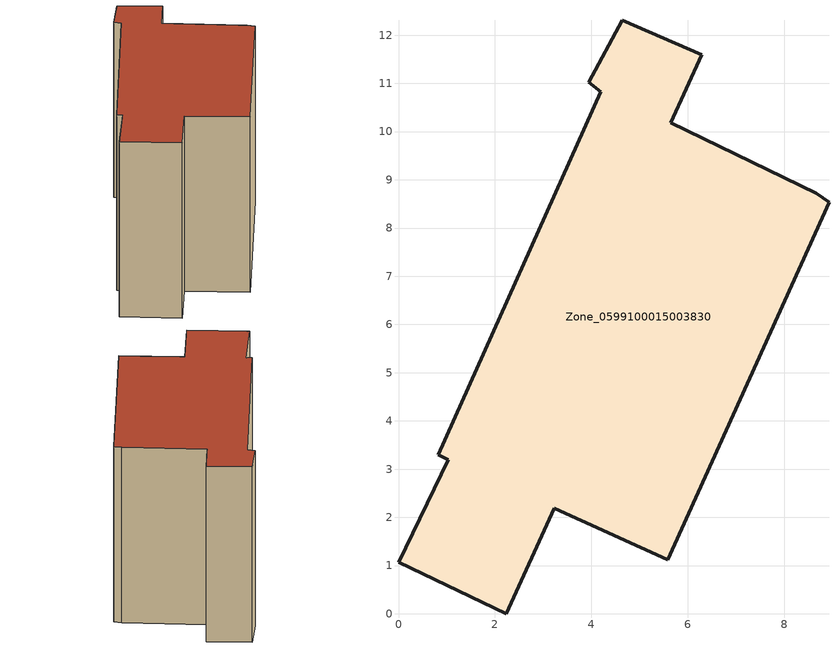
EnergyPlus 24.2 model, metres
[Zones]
Zone_0599100015003830
 floor ground (C_G): 8.93,8.53 5.58,1.12 3.23,2.19 2.23,0 0,1.07 1.03,3.2 0.82,3.29 4.19,10.82 3.95,11.02 4.64,12.31 6.29,11.59 5.65,10.18 8.66,8.72 z0.92
 wall outside (C_F): 5.65,10.18 6.29,11.59 4.64,12.31 3.95,11.02 4.19,10.82 0.82,3.29 1.03,3.2 0,1.07 2.23,0 3.23,2.19 5.58,1.12 8.93,8.53 8.66,8.72 5.65,10.18 z0.92:8.54
 roof outside (C_R): 5.58,1.12 8.93,8.53 8.66,8.72 5.65,10.18 6.29,11.59 4.64,12.31 3.95,11.02 4.19,10.82 0.82,3.29 1.03,3.2 0,1.07 2.23,0 3.23,2.19 z8.54
[BUILDING]
Pand.0599100015003830: North Axis=0; Terrain=City; Loads Convergence Tolerance Value=0.04; Temperature Convergence Tolerance Value=0.4; Solar Distribution=FullExterior; Maximum Number of Warmup Days=25; Minimum Number of Warmup Days=1
[Site:Location]
Rotterdam.The.Hague.AP_ZH_NLD Design_Conditions: Latitude=51.96; Longitude=4.45; Time Zone=1; Elevation=-4.5
[SITE:GROUNDTEMPERATURE:BUILDINGSURFACE]
18, 18, 18, 18, 18, 18, 18, 18, 18, 18, 18, 18
[MATERIAL] Thermal Absorptance=0.9; Solar Absorptance=0.7; Visible Absorptance=0.7
Name | Roughness | Thickness | Conductivity | Density | Specific Heat
G.TI.1965-1974 | MediumSmooth | 0.15 | 0.882353 | 540 | 1210
F.TI.1965-1974 | Rough | 0.3 | 0.697674 | 1920 | 840
R.TI.1965-1974 | MediumRough | 0.2 | 0.232558 | 1500 | 1000
[CONSTRUCTION]
C_G: G.TI.1965-1974
C_F: F.TI.1965-1974
C_R: R.TI.1965-1974
[ZONE]
Zone_0599100015003830: Type=1; Multiplier=1; Ceiling Height=Autocalculate; Volume=Autocalculate; Floor Area=autocalculate; Part of Total Floor Area=Yes
[ZONEINFILTRATION:DESIGNFLOWRATE]
Infil_Zone_0599100015003830: Zone or ZoneList or Space or SpaceList=Zone_0599100015003830; Schedule=AlwaysOn; Design Flow Rate Calculation Method=Flow/Area; Flow Rate per Floor Area=0.003; Constant Term Coefficient=1; Temperature Term Coefficient=0; Velocity Term Coefficient=0; Velocity Squared Term Coefficient=0
[HVACTEMPLATE:ZONE:IDEALLOADSAIRSYSTEM]
Zone_0599100015003830: Maximum Heating Supply Air Temperature=50; Minimum Cooling Supply Air Temperature=13; Maximum Heating Supply Air Humidity Ratio=0.0156; Minimum Cooling Supply Air Humidity Ratio=0.0077; Heating Limit=NoLimit; Cooling Limit=NoLimit; Dehumidification Control Type=ConstantSensibleHeatRatio; Cooling Sensible Heat Ratio=0.7; Dehumidification Setpoint=60; Humidification Control Type=None; Humidification Setpoint=30; Outdoor Air Method=None; Outdoor Air Flow Rate per Person=0.00944; Outdoor Air Flow Rate per Zone Floor Area=0; Outdoor Air Flow Rate per Zone=0; Demand Controlled Ventilation Type=None; Outdoor Air Economizer Type=NoEconomizer; Heat Recovery Type=None; Sensible Heat Recovery Effectiveness=0.7; Latent Heat Recovery Effectiveness=0.65
[ZONECONTROL:THERMOSTAT]
ThermostatControl_Zone_0599100015003830: Zone or ZoneList=Zone_0599100015003830; Control Type Schedule=DualSetpointControlType; Control 1=Thermostat_Zone_0599100015003830; Temperature Difference Between Cutout And Setpoint=0
[THERMOSTATSETPOINT:DUALSETPOINT]
Thermostat_Zone_0599100015003830: Heating Setpoint Temperature Schedule=HeatingSetpoint_Zone_0599100015003830; Cooling Setpoint Temperature Schedule=CoolingSetpoint_Zone_0599100015003830
[SCHEDULE:COMPACT]
HeatingSetpoint_Zone_0599100015003830: Through: 12/31, For: AllDays, Until: 24:00, 21
CoolingSetpoint_Zone_0599100015003830: Through: 12/31, For: AllDays, Until: 24:00, 24
DualSetpointControlType: Through: 12/31, For: AllDays, Until: 24:00, 4
AlwaysOn: Through: 12/31, For: AllDays, Until: 24:00, 1
